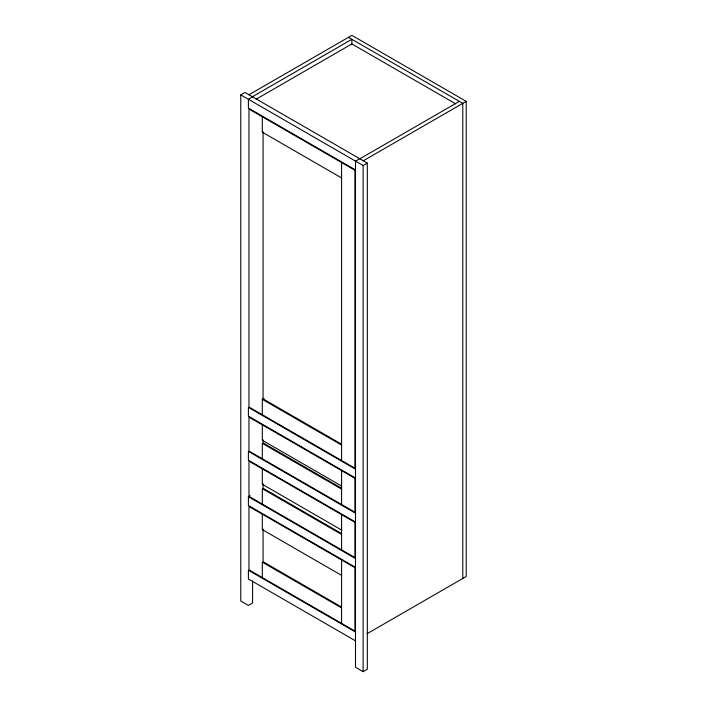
<?xml version="1.0" encoding="UTF-8"?>
<svg xmlns="http://www.w3.org/2000/svg" width="707" height="707" viewBox="0 0 707 707"><rect width="100%" height="100%" fill="white"/><g stroke="black" fill="none" stroke-linecap="round" stroke-linejoin="round"><path stroke-width="1.06" d="M252.593 580.942L252.593 602.991L248.396 605.413L240.778 601.012L240.778 94.879L244.967 92.458L367.313 163.096L367.313 669.229L363.124 671.65L355.497 667.249L355.497 161.116L359.695 158.695M248.97 94.765L351.883 35.35L466.222 101.366L466.222 576.479L367.145 633.684M252.399 96.744L351.883 39.309L351.883 44.824M252.593 96.859L248.396 99.28L248.396 108.083L355.497 169.919M256.226 99.157L351.883 43.931L455.564 103.788M359.881 158.801L459.364 101.366M363.318 160.781L466.222 101.366M240.778 94.879L363.124 165.518L367.313 163.096M262.306 414.735L262.306 399.331L263.985 398.359M355.497 567.341L248.396 505.505L248.396 496.703L250.075 495.74M348.454 37.33L462.793 103.346L462.793 578.459M341.587 177.943L262.306 132.174L262.306 116.77M341.393 444.111L263.075 398.889L263.075 131.732M262.306 399.331L341.587 445.101M355.497 469.192L248.396 407.356L248.396 416.158L355.497 477.994M341.587 486.027L262.306 440.258L262.306 424.854M341.393 488.122L263.075 442.9L263.075 439.816M341.587 489.111L262.306 443.342L262.306 458.746M355.497 513.211L248.396 451.375L248.396 460.177L355.497 522.013M341.587 530.038L262.306 484.268L262.306 468.865M341.393 533.449L263.075 488.228L263.075 483.827M341.587 534.439L262.306 488.67L262.306 504.073M248.396 496.703L355.497 558.539M341.587 575.374L262.306 529.605L262.306 514.201M341.393 606.951L263.075 561.729L263.075 529.163M341.587 607.94L262.306 562.171L262.306 577.575M355.497 632.04L248.396 570.204L248.396 579.006L355.497 640.842M363.124 165.518L363.124 671.65M341.587 162.539L341.587 460.504M341.587 470.623L341.587 504.515M341.587 514.634L341.587 549.852M341.587 559.971L341.587 623.344M354.932 170.246L248.97 109.072L248.97 407.029L354.932 468.202L354.932 170.246M354.932 478.33L248.97 417.157L248.97 451.039L354.932 512.213L354.932 478.33M354.932 522.34L248.97 461.167L248.97 496.376L354.932 557.549L354.932 522.34M354.932 567.668L248.97 506.495L248.97 569.877L354.932 631.051L354.932 567.668"/></g></svg>
